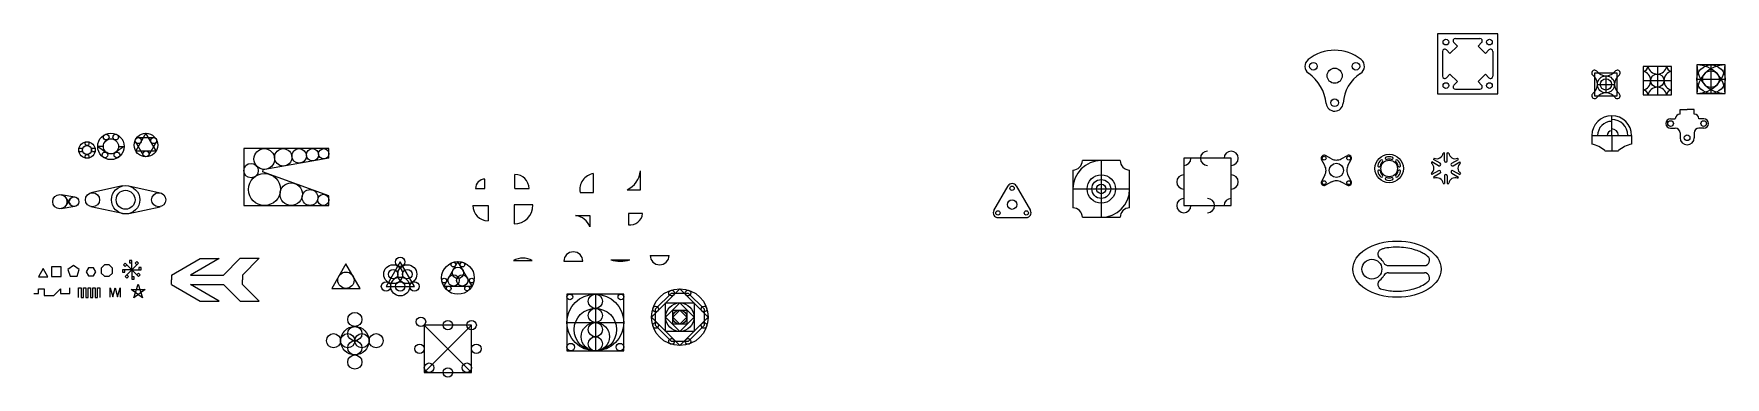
# Model space of a CAD drawing. Header units: millimetres. Extents: x 0 to 3576, y -212 to 514.
import ezdxf

# ---------------------------------------------------------------- set-up
doc = ezdxf.new("R2010")
doc.units = ezdxf.units.MM

# ---------------------------------------------------------------- blocks, each defined once
blk = doc.blocks.new('*U1')
for p, q in [((10, 2.5), (5, 2.5)), ((5, 2.5), (5, -2.5)), ((10, -2.5), (10, 2.5)), ((-10, -2.5), (10, -2.5))]:
    blk.add_line(p, q)
blk = doc.blocks.new('*U2')
at = {"color": 0, "linetype": 'ByBlock', "lineweight": -2, "transparency": 16777216}
for p, rotation in [((197.3, 12.9), 180), ((198.4, 20.7), 135), ((202, 6.5), 224.9999999999999), ((204.8, 25.4), 89.99999999999997), ((212.6, 24.2), 44.99999999999999), ((216.1, 10.1), 314.9999999999999), ((209.8, 5.4), 270)]:
    blk.add_blockref('*U1', p, dxfattribs=dict(at, rotation=rotation))
blk.add_blockref('*U1', (217.3, 17.9), dxfattribs=at)
blk = doc.blocks.new('*U3')
blk.add_circle((0, 0), 15)
blk = doc.blocks.new('*U4')
at = {"color": 0, "linetype": 'ByBlock', "lineweight": -2, "transparency": 16777216}
for p, rotation in [((678.9, -89.5), 90), ((633.9, -134.5), 180), ((678.9, -179.5), 270)]:
    blk.add_blockref('*U3', p, dxfattribs=dict(at, rotation=rotation))
blk.add_blockref('*U3', (723.9, -134.5), dxfattribs=at)
blk = doc.blocks.new('*U6')
blk.add_circle((0, 0), 4)
blk = doc.blocks.new('*U7')
at = {"color": 0, "linetype": 'ByBlock', "lineweight": -2, "transparency": 16777216}
for p, rotation in [((112.6, 282.3), 90), ((99, 268.8), 180), ((112.6, 255.2), 270)]:
    blk.add_blockref('*U6', p, dxfattribs=dict(at, rotation=rotation))
blk.add_blockref('*U6', (126.1, 268.8), dxfattribs=at)
blk = doc.blocks.new('*U8')
blk.add_circle((0, 0), 6.25)
blk = doc.blocks.new('*U9')
at = {"color": 0, "linetype": 'ByBlock', "lineweight": -2, "transparency": 16777216}
blk.add_blockref('*U8', (221, 288.6), dxfattribs=at)
for p, rotation in [((253.5, 288.6), 239.9999999999999), ((237.2, 260.5), 120)]:
    blk.add_blockref('*U8', p, dxfattribs=dict(at, rotation=rotation))
blk = doc.blocks.new('*U10')
blk.add_arc((-10, -10), 20, 0, 90)
blk = doc.blocks.new('*U11')
at = {"color": 0, "linetype": 'ByBlock', "lineweight": -2, "transparency": 16777216}
for p, rotation in [((2207.2, 236.4), 269.9999999999999), ((2307.2, 236.4), 180), ((2307.2, 136.4), 90.00000000000001)]:
    blk.add_blockref('*U10', p, dxfattribs=dict(at, rotation=rotation))
blk.add_blockref('*U10', (2207.2, 136.4), dxfattribs=at)
blk = doc.blocks.new('*U22')
for centre, radius, start, end in [((-5.8, -0.4), 2.5, 105, 285), ((0, -22.1), 25, 75, 105), ((5.8, -0.4), 2.5, 255, 75), ((0, -22.1), 20, 75, 105)]:
    blk.add_arc(centre, radius, start, end)
blk = doc.blocks.new('*U23')
at = {"color": 0, "linetype": 'ByBlock', "lineweight": -2, "transparency": 16777216}
blk.add_blockref('*U22', (2866, 251.7), dxfattribs=at)
for p, rotation in [((2846.8, 240.7), 59.99999999999999), ((2846.8, 218.6), 120), ((2885.1, 240.7), 299.9999999999999), ((2885.1, 218.6), 240), ((2866, 207.5), 180)]:
    blk.add_blockref('*U22', p, dxfattribs=dict(at, rotation=rotation))
blk = doc.blocks.new('*U24')
for p, q in [((-3, -6.7), (-3, 9.7)), ((3, -6.7), (3, 9.7))]:
    blk.add_line(p, q)
blk.add_arc((0, -6.7), 3, 180, 0)
blk = doc.blocks.new('*U25')
at = {"color": 0, "linetype": 'ByBlock', "lineweight": -2, "transparency": 16777216}
blk.add_blockref('*U24', (2985.9, 252.9), dxfattribs=at)
for p, rotation in [((2966.3, 241.5), 59.99999999999999), ((2966.3, 218.9), 120), ((2985.9, 207.5), 180), ((3005.5, 241.5), 299.9999999999999), ((3005.5, 218.9), 240)]:
    blk.add_blockref('*U24', p, dxfattribs=dict(at, rotation=rotation))
blk = doc.blocks.new('*U26')
blk.add_arc((11.4, 0), 14, 129.2652, 230.7348)
blk = doc.blocks.new('*U27')
at = {"color": 0, "linetype": 'ByBlock', "lineweight": -2, "transparency": 16777216}
for p, rotation in [((2971.9, 254.5), 120), ((2999.9, 254.5), 59.99999999999999), ((2957.8, 230.2), 180), ((2971.9, 205.9), 239.9999999999999), ((2999.9, 205.9), 299.9999999999999)]:
    blk.add_blockref('*U26', p, dxfattribs=dict(at, rotation=rotation))
blk.add_blockref('*U26', (3014, 230.2), dxfattribs=at)
blk = doc.blocks.new('*U28')
blk.add_circle((0, 0), 6)
blk = doc.blocks.new('*U29')
at = {"color": 0, "linetype": 'ByBlock', "lineweight": -2, "transparency": 16777216}
for p, rotation in [((2986, 496.9), 180), ((3078, 496.9), 89.99999999999999), ((2986, 404.9), 270)]:
    blk.add_blockref('*U28', p, dxfattribs=dict(at, rotation=rotation))
blk.add_blockref('*U28', (3078, 404.9), dxfattribs=at)
blk = doc.blocks.new('*U32')
blk.add_arc((19.2, 0), 24, 126.8699, 233.1301)
blk = doc.blocks.new('*U33')
at = {"color": 0, "linetype": 'ByBlock', "lineweight": -2, "transparency": 16777216}
for p, rotation in [((3324.4, 430.3), 90), ((3301.6, 407.5), 180), ((3324.4, 384.7), 270)]:
    blk.add_blockref('*U32', p, dxfattribs=dict(at, rotation=rotation))
blk.add_blockref('*U32', (3347.2, 407.5), dxfattribs=at)

msp = doc.modelspace()

# ---------------------------------------------------------------- linework, layer by layer
for p, q in [((3095.5, 514.4), (2968.5, 514.4)), ((2968.5, 514.4), (2968.5, 387.4)), ((3006.1, 504.4), (3057.9, 504.4)), ((3095.5, 387.4), (3095.5, 514.4)), ((2978.5, 476.7), (2978.5, 425)), ((2987, 480.3), (2994.5, 472.8)), ((3010.1, 488.3), (2994.5, 472.8)), ((3002.6, 495.8), (3010.1, 488.3)), ((3053.9, 488.3), (3061.4, 495.8)), ((3053.9, 488.3), (3069.5, 472.8)), ((3069.5, 472.8), (3076.9, 480.3)), ((3085.5, 476.7), (3085.5, 425)), ((3348.4, 431.5), (3300.4, 431.5)), ((3300.4, 431.5), (3300.4, 383.5)), ((3348.4, 383.5), (3348.4, 431.5)), ((3463, 445.4), (3403, 445.4)), ((3403, 445.4), (3403, 385.4)), ((3433, 445.4), (3433, 385.4)), ((3463, 385.4), (3463, 445.4)), ((3576.4, 448.5), (3516.4, 448.5)), ((3516.4, 448.5), (3516.4, 388.5)), ((3546.4, 448.5), (3546.4, 388.5)), ((3576.4, 388.5), (3576.4, 448.5)), ((2987, 421.4), (2994.5, 428.9)), ((2994.5, 428.9), (3010.1, 413.4)), ((3002.6, 405.9), (3010.1, 413.4)), ((3006.1, 397.4), (3057.9, 397.4)), ((3069.5, 428.9), (3053.9, 413.4)), ((3053.9, 413.4), (3061.4, 405.9)), ((3069.5, 428.9), (3076.9, 421.4)), ((3306.4, 407.5), (3342.4, 407.5)), ((3324.4, 425.5), (3324.4, 389.5)), ((3403, 415.4), (3463, 415.4)), ((3516.4, 418.5), (3576.4, 418.5)), ((2968.5, 387.4), (3095.5, 387.4)), ((3300.4, 383.5), (3348.4, 383.5)), ((3403, 385.4), (3463, 385.4)), ((3516.4, 388.5), (3576.4, 388.5)), ((3336.6, 299.3), (3336.6, 341.3)), ((3461, 334.7), (3471, 334.7)), ((3481, 344.7), (3481, 354.7)), ((3481, 354.7), (3496, 354.7)), ((3511, 354.7), (3496, 354.7)), ((3511, 344.7), (3511, 354.7)), ((3531, 334.7), (3521, 334.7)), ((237.2, 304.2), (215.6, 266.7)), ((221, 294.9), (253.5, 294.9)), ((258.9, 266.7), (237.2, 304.2)), ((3294.6, 299.3), (3378.6, 299.3)), ((3294.6, 299.3), (3294.6, 281.3)), ((3336.6, 299.3), (3336.6, 267.3)), ((3378.6, 299.3), (3378.6, 281.3)), ((3461, 314.7), (3471, 314.7)), ((3481, 304.7), (3481, 294.7)), ((3511, 304.7), (3511, 294.7)), ((3531, 314.7), (3521, 314.7)), ((147.2, 276.4), (135.2, 276.4)), ((135.2, 276.4), (154, 263.3)), ((191.2, 276.4), (172.3, 263.3)), ((179.2, 276.4), (191.2, 276.4)), ((231.8, 257.4), (215.6, 285.5)), ((215.6, 266.7), (258.9, 266.7)), ((258.9, 285.5), (242.7, 257.4)), ((624, 271.6), (444, 271.6)), ((444, 271.6), (444, 151.6)), ((624, 251.6), (484.2, 226.9)), ((624, 251.6), (624, 271.6)), ((2531.8, 251.2), (2431.8, 251.2)), ((2431.8, 251.2), (2431.8, 151.2)), ((2531.8, 151.2), (2531.8, 251.2)), ((2744.2, 250.1), (2731.2, 256.9)), ((2764.6, 250.1), (2777.7, 256.9)), ((3322.1, 267.3), (3351.1, 267.3)), ((484.2, 226.9), (484, 222.5)), ((624, 171.6), (484, 222.5)), ((1017.2, 187.2), (1017.2, 217.2)), ((1183.2, 179.1), (1183.2, 219.1)), ((1283, 184.4), (1283, 224.4)), ((2197.2, 226.4), (2197.2, 146.4)), ((2297.2, 246.4), (2217.2, 246.4)), ((2257.2, 246.4), (2257.2, 126.4)), ((2317.2, 146.4), (2317.2, 226.4)), ((2729.9, 235.8), (2723.1, 248.8)), ((2729.9, 215.4), (2723.1, 202.4)), ((2778.9, 235.8), (2785.7, 248.8)), ((2778.9, 215.4), (2785.7, 202.4)), ((187.7, 192.8), (121, 178.2)), ((200.8, 192.8), (267.5, 178.2)), ((934.1, 187.2), (954.1, 187.2)), ((954.1, 187.2), (954.1, 207.2)), ((1017.2, 187.2), (1047.2, 187.2)), ((1155.2, 179.1), (1183.2, 179.1)), ((1255, 184.4), (1283, 184.4)), ((2030, 140.8), (2060, 192.8)), ((2077.4, 192.8), (2107.4, 140.8)), ((2197.2, 186.4), (2317.2, 186.4)), ((2744.2, 201.1), (2731.2, 194.3)), ((2764.6, 201.1), (2777.7, 194.3)), ((86.7, 169.3), (57.6, 174.3)), ((86.7, 149.6), (57.6, 144.7)), ((67.4, 168), (76.8, 153.9)), ((76.8, 165.1), (67.6, 151.2)), ((187.7, 134.3), (121, 148.9)), ((200.8, 134.3), (267.5, 148.9)), ((444, 151.6), (624, 151.6)), ((624, 151.6), (624, 171.6)), ((928.5, 151.3), (960.5, 151.3)), ((960.5, 151.3), (960.5, 119.3)), ((1055.5, 152.5), (1015.5, 152.5)), ((1015.5, 152.5), (1015.5, 112.5)), ((2431.8, 151.2), (2531.8, 151.2)), ((1145.7, 130.2), (1175.7, 130.2)), ((1175.7, 130.2), (1175.7, 106.2)), ((1287.2, 134.3), (1257.2, 134.3)), ((1257.2, 134.3), (1257.2, 110.3)), ((2038.7, 125.8), (2098.7, 125.8)), ((2217.2, 126.4), (2297.2, 126.4)), ((291.3, 4.4), (351.9, 39.4)), ((391.9, 39.4), (331.3, 4.4)), ((351.9, 39.4), (391.9, 39.4)), ((401.3, 4.4), (436.7, 39.8)), ((436.7, 39.8), (476.7, 39.8)), ((476.7, 39.8), (441.3, 4.4)), ((1220.2, 36.3), (1260.2, 36.3)), ((1303.4, 46), (1343.4, 46)), ((20, 18.1), (10, 0.8)), ((10, 0.8), (30, 0.8)), ((30, 0.8), (20, 18.1)), ((57.7, 21.5), (37.7, 21.5)), ((37.7, 21.5), (37.7, 1.5)), ((37.7, 1.5), (57.7, 1.5)), ((57.7, 1.5), (57.7, 21.5)), ((84.2, 24.9), (72.1, 16)), ((72.1, 16), (76.7, 1.8)), ((76.7, 1.8), (91.7, 1.8)), ((96.3, 16), (84.2, 24.9)), ((91.7, 1.8), (96.3, 16)), ((116, 19.7), (111, 11.1)), ((111, 11.1), (116, 2.4)), ((126, 19.7), (116, 19.7)), ((116, 2.4), (126, 2.4)), ((131, 11.1), (126, 19.7)), ((126, 2.4), (131, 11.1)), ((149.4, 25.8), (142.3, 18.7)), ((142.3, 18.7), (142.3, 8.7)), ((142.3, 8.7), (149.4, 1.7)), ((159.4, 25.8), (149.4, 25.8)), ((149.4, 1.7), (159.4, 1.7)), ((166.5, 18.7), (159.4, 25.8)), ((159.4, 1.7), (166.5, 8.7)), ((166.5, 8.7), (166.5, 18.7)), ((291.3, 4.4), (291.3, -5.6)), ((331.3, 4.4), (401.3, 4.4)), ((441.3, 4.4), (441.3, -5.6)), ((660.1, 28.2), (630.1, -23.8)), ((690.1, -23.8), (660.1, 28.2)), ((774.9, 32.2), (744.9, -19.8)), ((804.9, -19.8), (774.9, 32.2)), ((896.9, 33), (866.9, -19)), ((926.9, -19), (896.9, 33)), ((1014.2, 34.8), (1054.2, 34.8)), ((1120.9, 33.4), (1160.9, 33.4)), ((2864.4, 24.3), (2940.4, 24.3)), ((2864.4, 9.3), (2940.4, 9.3)), ((0.1, -34.9), (10.1, -34.9)), ((10.1, -34.9), (10.1, -24.9)), ((10.1, -24.9), (22.1, -24.9)), ((22.1, -24.9), (22.1, -38.9)), ((42.1, -38.9), (56.3, -24.7)), ((56.3, -24.7), (56.3, -34.7)), ((56.3, -34.7), (76.3, -34.7)), ((76.3, -34.7), (76.3, -22.7)), ((94.9, -43), (94.9, -23)), ((94.9, -23), (99.9, -23)), ((99.9, -23), (99.9, -43)), ((104.9, -43), (104.9, -23)), ((104.9, -23), (109.9, -23)), ((109.9, -23), (109.9, -43)), ((114.9, -43), (114.9, -23)), ((114.9, -23), (119.9, -23)), ((119.9, -23), (119.9, -43)), ((124.9, -43), (124.9, -23)), ((124.9, -23), (129.9, -23)), ((129.9, -23), (129.9, -43)), ((134.9, -43), (134.9, -23)), ((134.9, -23), (139.9, -23)), ((139.9, -23), (139.9, -43)), ((161.7, -42.7), (161.7, -22.7)), ((161.7, -22.7), (166.9, -42)), ((166.9, -42), (172.1, -22.7)), ((172.1, -22.7), (177.3, -42)), ((177.3, -42), (182.4, -22.7)), ((182.4, -22.7), (182.4, -42.7)), ((205.8, -26.1), (235.8, -26.1)), ((230.1, -43.8), (205.8, -26.1)), ((211.5, -43.8), (220.8, -15.2)), ((235.8, -26.1), (211.5, -43.8)), ((220.8, -15.2), (230.1, -43.8)), ((291.3, -15.6), (291.3, -5.6)), ((291.3, -15.6), (351.9, -50.6)), ((391.9, -50.6), (331.3, -15.6)), ((331.3, -15.6), (401.3, -15.6)), ((401.3, -15.6), (436.7, -50.9)), ((441.3, -15.6), (441.3, -5.6)), ((476.7, -50.9), (441.3, -15.6)), ((630.1, -23.8), (690.1, -23.8)), ((744.9, -19.8), (804.9, -19.8)), ((866.9, -19), (926.9, -19)), ((1366.1, -24.7), (1306.1, -84.7)), ((1314.9, -67.4), (1348.7, -33.6)), ((1348.7, -33.6), (1383.4, -33.6)), ((1426.1, -84.7), (1366.1, -24.7)), ((1383.4, -33.6), (1417.2, -67.4)), ((22.1, -38.9), (42.1, -38.9)), ((99.9, -43), (104.9, -43)), ((109.9, -43), (114.9, -43)), ((119.9, -43), (124.9, -43)), ((129.9, -43), (134.9, -43)), ((351.9, -50.6), (391.9, -50.6)), ((436.7, -50.9), (476.7, -50.9)), ((1247.5, -36), (1127.5, -36)), ((1127.5, -36), (1127.5, -156)), ((1187.5, -36), (1187.5, -156)), ((1247.5, -156), (1247.5, -36)), ((1314.9, -102.1), (1314.9, -67.4)), ((1336.1, -54.7), (1396.1, -54.7)), ((1336.1, -114.7), (1336.1, -54.7)), ((1366.1, -54.7), (1336.1, -84.7)), ((1351.1, -69.7), (1381.1, -69.7)), ((1351.1, -99.7), (1351.1, -69.7)), ((1366.1, -69.7), (1351.1, -84.7)), ((1396.1, -84.7), (1366.1, -54.7)), ((1366.1, -54.7), (1366.1, -54.7)), ((1381.1, -84.7), (1366.1, -69.7)), ((1381.1, -69.7), (1381.1, -99.7)), ((1396.1, -54.7), (1396.1, -114.7)), ((1417.2, -67.4), (1417.2, -102.1)), ((925.8, -101.5), (825.8, -101.5)), ((825.8, -101.5), (825.8, -201.5)), ((825.8, -201.5), (925.8, -101.5)), ((825.8, -101.5), (925.8, -201.5)), ((925.8, -201.5), (925.8, -101.5)), ((1127.5, -96), (1247.5, -96)), ((1306.1, -84.7), (1366.1, -144.7)), ((1348.7, -135.9), (1314.9, -102.1)), ((1336.1, -84.7), (1366.1, -114.7)), ((1351.1, -84.7), (1366.1, -99.7)), ((1381.1, -99.7), (1351.1, -99.7)), ((1366.1, -144.7), (1426.1, -84.7)), ((1366.1, -114.7), (1396.1, -84.7)), ((1366.1, -99.7), (1381.1, -84.7)), ((1417.2, -102.1), (1383.4, -135.9)), ((1396.1, -114.7), (1336.1, -114.7)), ((1383.4, -135.9), (1348.7, -135.9)), ((1127.5, -156), (1247.5, -156)), ((825.8, -201.5), (925.8, -201.5))]:
    msp.add_line(p, q)
for centre, radius in [((2705.7, 445.8), 8), ((2750.7, 425.8), 16), ((2795.7, 445.8), 8), ((3433, 415.4), 14), ((3546.4, 418.5), 30), ((3546.4, 418.5), 17.6), ((3324.4, 407.5), 18), ((3324.4, 407.5), 12), ((2750.7, 368.8), 8), ((3461, 324.7), 6), ((3531, 324.7), 6), ((112.6, 268.8), 17.5), ((163.2, 276.4), 28), ((153.2, 296), 6), ((163.2, 276.4), 16), ((173.2, 296), 6), ((237.2, 279.2), 25), ((3496, 294.7), 6), ((112.6, 268.8), 9.53), ((150.6, 258.4), 6), ((175.7, 258.4), 6), ((487.4, 249.7), 21.9), ((527.5, 253.2), 18.4), ((561.1, 256.2), 15.4), ((589.4, 258.6), 13), ((613.1, 260.7), 10.9), ((2728.4, 251.6), 4), ((2780.4, 251.6), 4), ((2866, 229.6), 30), ((459.4, 225.2), 15.3), ((487.8, 185.3), 33.7), ((2257.2, 186.4), 30), ((2754.4, 225.6), 15), ((2866, 229.6), 17.5), ((194.2, 163.5), 30), ((194.2, 163.5), 20), ((544.4, 175.3), 23.7), ((584.2, 168.3), 16.7), ((2068.7, 187.8), 4.5), ((2257.2, 186.4), 20), ((2257.2, 186.4), 10), ((2728.4, 199.6), 4), ((2780.4, 199.6), 4), ((55.1, 159.5), 15), ((85.1, 159.5), 10), ((124.2, 163.5), 15), ((264.2, 163.5), 15), ((612.3, 163.3), 11.8), ((2068.7, 153.3), 10), ((2038.7, 135.8), 4.5), ((2098.7, 135.8), 4.5), ((774.9, 32.2), 10), ((2829.5, 16.8), 21), ((660.1, -6.5), 17.3), ((759.9, 6.2), 20), ((759.9, 6.2), 10), ((774.9, -19.8), 20), ((789.9, 6.2), 20), ((789.9, 6.2), 10), ((896.9, -1.7), 34.6), ((887.7, -7), 12), ((887.3, 26.4), 5), ((896.9, 9), 12), ((906.1, -7), 12), ((906.5, 26.4), 5), ((744.9, -19.8), 10), ((774.9, -19.8), 10), ((804.9, -19.8), 10), ((867.8, -7.4), 5), ((877.4, -24), 5), ((916.4, -24), 5), ((926, -7.4), 5), ((1366.1, -84.7), 60), ((1348.7, -33.6), 6), ((1383.4, -33.6), 6), ((1187.5, -96), 60), ((1133.5, -42), 6), ((1187.5, -111), 45), ((1187.5, -51), 15), ((1187.5, -81), 15), ((1241.5, -42), 6), ((1314.9, -67.4), 6), ((1366.1, -84.7), 30), ((1366.1, -84.7), 15), ((1417.2, -67.4), 6), ((678.9, -134.5), 30), ((678.9, -119.5), 15), ((818.7, -94.5), 10), ((875.8, -101.5), 10), ((925.8, -101.5), 10), ((1187.5, -126), 30), ((1187.5, -111), 15), ((1314.9, -102.1), 6), ((1417.2, -102.1), 6), ((663.9, -134.5), 15), ((678.9, -149.5), 15), ((693.9, -134.5), 15), ((693.9, -134.5), 15), ((815.8, -151.5), 10), ((935.8, -151.5), 10), ((1135.5, -148), 8), ((1187.5, -141), 15), ((1239.5, -148), 8), ((1348.7, -135.9), 6), ((1383.4, -135.9), 6), ((835.8, -191.5), 10), ((875.8, -201.5), 10), ((915.8, -191.5), 10)]:
    msp.add_circle(centre, radius)
for centre, radius, start, end in [((3006.1, 499.4), 5, 90, 225), ((3057.9, 499.4), 5, 315, 90), ((2750.7, 389.6), 90, 51.3178, 128.6822), ((2983.5, 476.7), 5, 45, 180), ((3080.5, 476.7), 5, 0, 135), ((2705.7, 445.8), 18, 128.6822, 234.6895), ((2643.3, 357.7), 90, 5.9159, 54.6895), ((2848.6, 363.3), 80, 122.6307, 176.764), ((2795.7, 445.8), 18, 302.6307, 51.3178), ((3300.4, 431.5), 6, 36.8699, 233.1301), ((3348.4, 431.5), 6, 306.8699, 143.1301), ((3403, 445.4), 10, 270, 0), ((3398.5, 415.4), 20.5, 282.6804, 77.3196), ((3433, 449.9), 20.5, 192.6804, 347.3196), ((3467.5, 415.4), 20.5, 102.6804, 257.3196), ((3463, 445.4), 10, 180, 270), ((3516.4, 388.5), 60, 0, 90), ((3516.4, 448.5), 60, 270, 0), ((3576.4, 388.5), 60, 90, 180), ((3576.4, 448.5), 60, 180, 270), ((2983.5, 425), 5, 180, 315), ((3006.1, 402.4), 5, 135, 270), ((3057.9, 402.4), 5, 270, 45), ((3080.5, 425), 5, 225, 0), ((3403, 385.4), 10, 0, 90), ((3433, 380.9), 20.5, 12.6804, 167.3196), ((3463, 385.4), 10, 90, 180), ((2750.7, 368.8), 18, 185.9159, 356.764), ((3300.4, 383.5), 6, 126.8699, 323.1301), ((3348.4, 383.5), 6, 216.8699, 53.1301), ((3336.6, 299.3), 42, 0, 180), ((3336.6, 299.3), 30, 90, 180), ((3336.6, 299.3), 34, 0, 90), ((3461, 324.7), 10, 90, 270), ((3481, 334.7), 10, 90, 180), ((3511, 334.7), 10, 0, 90), ((3531, 324.7), 10, 270, 90), ((3336.6, 299.3), 10, 90, 180), ((3336.6, 299.3), 14, 0, 90), ((3471, 304.7), 10, 0, 90), ((3496, 294.7), 15, 180, 0), ((3521, 304.7), 10, 90, 180), ((2431.8, 251.2), 15, 270, 0), ((2481.8, 251.2), 15, 90, 270), ((2531.8, 251.2), 15, 270, 180), ((2728.4, 251.6), 6, 62.3897, 207.6103), ((2780.4, 251.6), 6, 332.3897, 117.6103), ((2985.9, 230.2), 32.5, 139.4821, 144.7036), ((2985.9, 230.2), 32.5, 95.2964, 100.5179), ((2985.9, 230.2), 32.5, 79.4821, 84.7036), ((2985.9, 230.2), 32.5, 35.2964, 40.5179), ((3282, 222.7), 60, 48.1185, 77.9211), ((3391.1, 222.7), 60, 102.0789, 131.8815), ((1017.2, 187.2), 30, 0, 90), ((1189.1, 185.1), 34.5, 99.9659, 190.0501), ((1229.6, 232), 54, 298.1298, 351.8861), ((2257.2, 186.4), 60, 90, 180), ((2431.8, 201.2), 15, 90, 270), ((2531.8, 201.2), 15, 270, 90), ((2710.4, 225.6), 22, 0, 27.6103), ((2710.4, 225.6), 22, 332.3897, 0), ((2754.4, 269.6), 22, 242.3897, 270), ((2754.4, 269.6), 22, 270, 297.6103), ((2798.4, 225.6), 22, 152.3897, 180), ((2798.4, 225.6), 22, 180, 207.6103), ((2985.9, 230.2), 32.5, 155.2964, 160.5179), ((2985.9, 230.2), 32.5, 199.4821, 204.7036), ((2985.9, 230.2), 32.5, 19.4821, 24.7036), ((2985.9, 230.2), 32.5, 335.2964, 340.5179), ((954.1, 187.2), 20, 90, 180), ((2068.7, 187.8), 10, 30, 150), ((2257.2, 186.4), 60, 270, 0), ((2728.4, 199.6), 6, 152.3897, 297.6103), ((2754.4, 181.6), 22, 90, 117.6103), ((2754.4, 181.6), 22, 62.3897, 90), ((2780.4, 199.6), 6, 242.3897, 27.6103), ((2985.9, 230.2), 32.5, 215.2964, 220.5179), ((2985.9, 230.2), 32.5, 259.4821, 264.7036), ((2985.9, 230.2), 32.5, 275.2964, 280.5179), ((2985.9, 230.2), 32.5, 319.4821, 324.7036), ((960.5, 151.3), 32, 180, 270), ((1015.5, 152.5), 40, 270, 0), ((2431.8, 151.2), 15, 90, 0), ((2481.8, 151.2), 15, 270, 90), ((2531.8, 151.2), 15, 90, 180), ((1141.6, 94.4), 36, 19.0916, 83.5888), ((1260.4, 137.1), 27, 263.3061, 354.0135), ((2038.7, 135.8), 10, 150, 270), ((2098.7, 135.8), 10, 270, 30), ((1034.2, 0.2), 40, 60, 120), ((1140.9, 33.4), 20, 0, 180), ((1240.2, 110.7), 77, 254.9453, 285.0547), ((1323.4, 46), 20, 180, 0), ((2853, 48.6), 11, 104.7088, 233.5946), ((2829.5, 16.8), 28.5, 27.9275, 53.5946), ((2940.4, 35.3), 11, 270, 51.7026), ((2829.5, 16.8), 28.5, 306.4045, 332.0725), ((2864.4, 35.3), 11, 207.9275, 270), ((2864.4, -1.7), 11, 90, 152.0725), ((2940.4, -1.7), 11, 308.2989, 90), ((2853, -15), 11, 126.4045, 255.2928)]:
    msp.add_arc(centre, radius, start, end)
msp.add_ellipse((2882.5, 16.8), major_axis=(93.5, 0), ratio=0.636364)
for points, knots in [([(2947.3, 44), (2946.2, 44.8), (2945.2, 45.6), (2941.4, 48.2), (2938.5, 49.9), (2932.3, 53.1), (2929, 54.6), (2920.5, 57.8), (2915.1, 59.3), (2903.9, 61.7), (2898.1, 62.5), (2886.3, 63.4), (2880.3, 63.4), (2868.5, 62.7), (2862.6, 62), (2854.7, 60.4), (2852.4, 59.8), (2850.2, 59.3)], [6.961509, 6.961509, 6.961509, 6.961509, 7.024672, 7.024672, 7.172969, 7.172969, 7.321266, 7.321266, 7.530704, 7.530704, 7.740141, 7.740141, 7.949578, 7.949578, 8.159015, 8.159015, 8.245171, 8.245171, 8.245171, 8.245171]), ([(2850.2, -25.6), (2850.3, -25.6), (2850.4, -25.7), (2854.9, -26.8), (2859.4, -27.7), (2868.5, -29), (2873.2, -29.4), (2884.1, -29.8), (2890.3, -29.6), (2902.6, -28.3), (2908.6, -27.2), (2919.9, -24.3), (2925.3, -22.5), (2935.2, -18.1), (2939.7, -15.7), (2944.9, -12.1), (2946.1, -11.2), (2947.3, -10.3)], [4.3212, 4.3212, 4.3212, 4.3212, 4.326488, 4.326488, 4.492156, 4.492156, 4.657824, 4.657824, 4.876733, 4.876733, 5.095643, 5.095643, 5.314552, 5.314552, 5.533462, 5.533462, 5.604865, 5.604865, 5.604865, 5.604865])]:
    msp.add_open_spline(points, degree=3, knots=knots)

# ---------------------------------------------------------------- block references
for name in ['*U29', '*U33', '*U7', '*U9', '*U23', '*U27', '*U25', '*U11', '*U2', '*U4']:
    msp.add_blockref(name, (0, 0))

doc.saveas('drawing.dxf')
